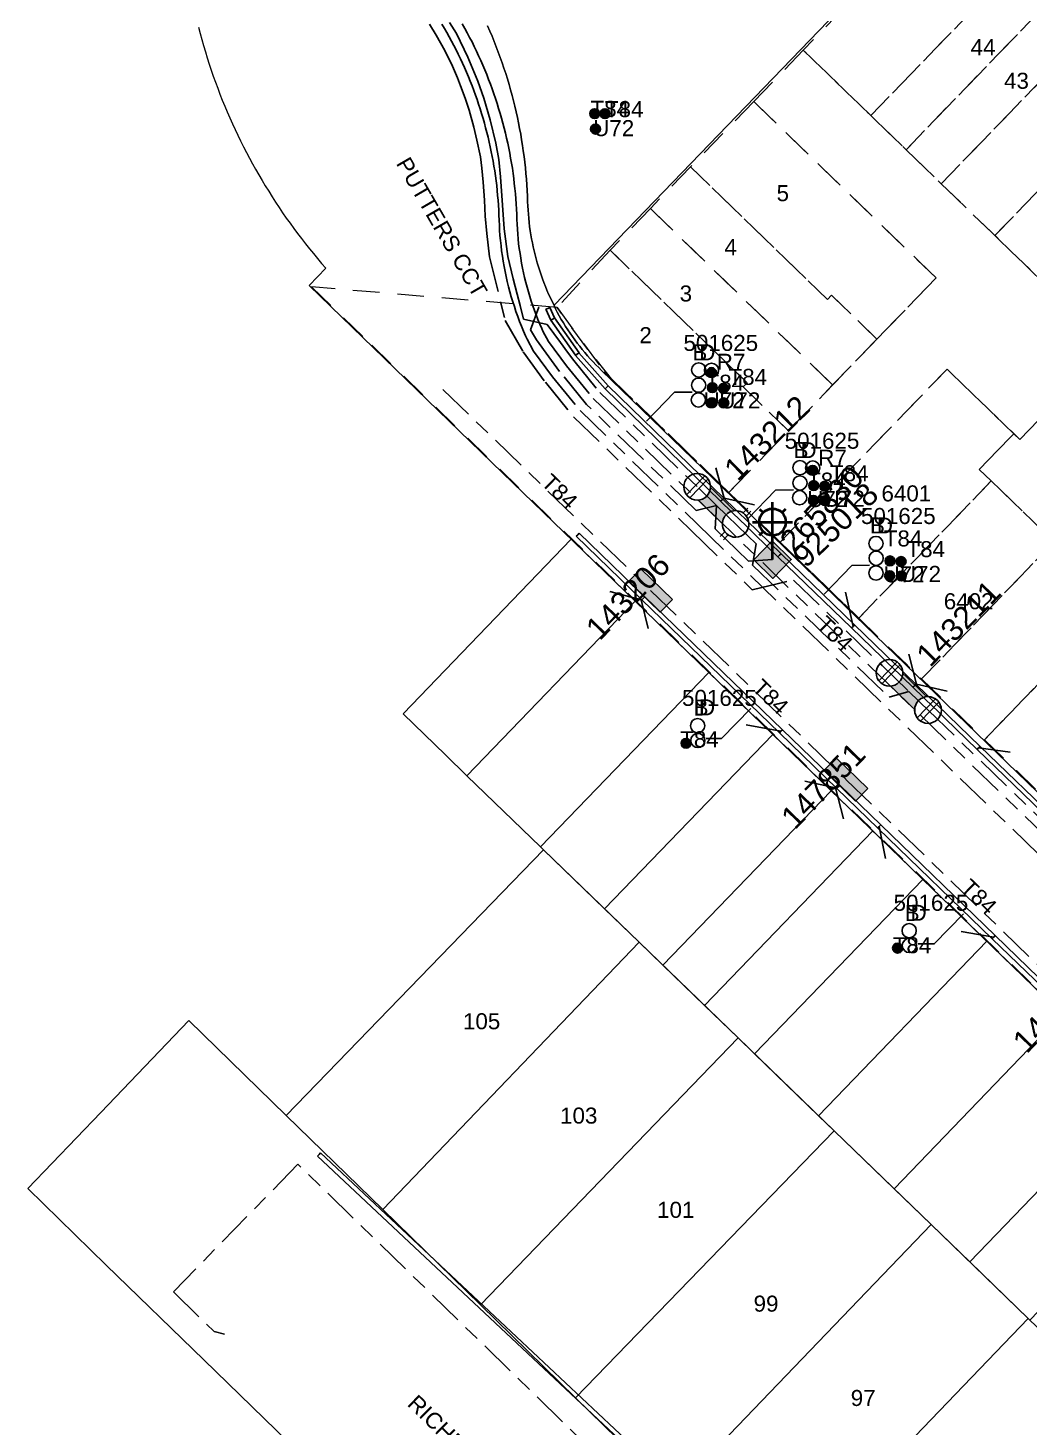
# Model space of a CAD drawing. Header units: metres. Extents: x 305195 to 306755, y 6261447 to 6263623.
# Drawn here: x 305415.1 to 305527.5, y 6262276.8 to 6262434 of the extents above; entities that cross this region are included whole.
import ezdxf
from ezdxf.enums import TextEntityAlignment as Align

# ---------------------------------------------------------------- set-up
doc = ezdxf.new("R2010")
doc.units = ezdxf.units.M
doc.linetypes.add('Cable Exist UG', pattern=[8.2, 4, -1.2, 1.8, -1.2])
doc.linetypes.add('Dash', pattern=[5, 3, -2])
doc.layers.get('0').update_dxf_attribs({"color": 6})
for name, color, linetype, lineweight in [('Cadastre Developer_SP_EXT', 9, 'Continuous', 5), ('Cadastre Land Parcels_SP_EXT', 9, 'Continuous', 5), ('Cadastre Roads_SP_EXT', 9, 'Continuous', 5)]:
    doc.layers.add(name, color=color, linetype=linetype, lineweight=lineweight)
for name, color, linetype in [('Duct_SP_EXT', 7, 'Continuous'), ('Equip_LV_EXT', 7, 'Continuous'), ('Equip_SP_SL_EXT', 7, 'Continuous'), ('Mains_HV_EXT', 7, 'Continuous'), ('Mains_LV_EXT', 7, 'Continuous'), ('Mains_LV_SL_EXT', 7, 'Continuous'), ('SupportsUG_SP_LV_EXT', 7, 'Continuous'), ('SupportsUG_SP_LV_SL_EXT', 7, 'Continuous'), ('Trench_SP_EXT', 7, 'Continuous')]:
    doc.layers.add(name, color=color, linetype=linetype)
doc.styles.add('COLUMN_LABEL', font='arial.ttf')
doc.styles.add('iecARIAL', font='arial.ttf', dxfattribs={"height": 2})
doc.styles.add('POLE_LABEL', font='arial.ttf')
doc.styles.get("Standard").update_dxf_attribs({"font": 'arial.ttf'})

# ---------------------------------------------------------------- blocks, each defined once
blk = doc.blocks.new('COLUMN_EXT')
blk.add_hatch(color=256).paths.add_polyline_path([(-1.49, 1.48), (-1.49, -1.49), (1.48, -1.49), (1.48, 1.48)])
blk.add_lwpolyline([(-1.49, -1.49), (1.48, -1.49), (1.48, 1.48), (-1.49, 1.48)], close=True)
for tag, height, style, flags, p in [('ASSET_NUM', 2.5, 'COLUMN_LABEL', 8, (2, 2)), ('STRUCTURE_PLANT_NUMBER', 0.2, 'POLE_LABEL', 9, (1.81, 0.03)), ('STREET_CODE', 0.2, 'COLUMN_LABEL', 9, (1.81, -0.2))]:
    blk.add_attdef(tag, text='', height=height, dxfattribs=dict(style=style, flags=flags)).set_placement(p, align=Align.MIDDLE_LEFT)
at = {"flags": 9}
for tag, p in [('COLUMN_TYPE', (1.81, -0.4)), ('OWNED_BY', (1.81, -0.6)), ('STATE', (1.81, -0.8)), ('USAGE', (1.81, -1)), ('STREETNAME', (1.81, -1.6)), ('LEGEND', (1.81, -1.2)), ('LOCATION', (1.81, -1.4)), ('SUBURB', (1.81, -1.8)), ('NOTES', (1.81, -2))]:
    blk.add_attdef(tag, text='', height=0.2, dxfattribs=at).set_placement(p, align=Align.MIDDLE_LEFT)
at = {"flags": 1}
blk.add_attdef('Z', (1.81, -2.35), '', height=0.2, dxfattribs=at)
blk = doc.blocks.new('PILLAR_EXT')
blk.add_hatch(color=256).paths.add_polyline_path([(-2.475, 0.99), (-2.475, -0.99), (2.475, -0.99), (2.475, 0.99)])
blk.add_lwpolyline([(-2.475, -0.99), (2.475, -0.99), (2.475, 0.99), (-2.475, 0.99)], close=True)
at = {"style": 'iecARIAL', "flags": 8}
blk.add_attdef('ASSET_NUM', (1.5, 3.5), '', height=2.5, dxfattribs=at)
for tag, p, flags in [('OWNED_BY', (0, -0.2), 9), ('STATE', (0, -0.4), 9), ('SUPPORT_TYPE', (0, -0.6), 9), ('USAGE', (0, -0.8), 9), ('LEGEND', (0, -1), 9), ('LOCATION', (0, -1.2), 9), ('NOTES', (0, -1.4), 9), ('PARENT', (0, -1.6), 9), ('STREETNAME', (0, -1.8), 9), ('SUBURB', (0, -2), 1)]:
    blk.add_attdef(tag, p, '', height=0.2, dxfattribs=dict(flags=flags))
blk = doc.blocks.new('DUCT_EXT')
blk.add_circle((0, 0.8), 0.8)
at = {"flags": 1}
blk.add_attdef('Z', (0, 0), '', height=0.2, dxfattribs=at)
at = {"flags": 9}
for tag, p in [('DUCT_CODE', (0, 0)), ('XSECT_TYPE', (0, -0.2)), ('STATE', (0, -0.6)), ('FB_REFERENCE', (0, -0.4)), ('NOTES', (0, -0.8))]:
    blk.add_attdef(tag, text='', height=0.2, dxfattribs=at).set_placement(p, align=Align.MIDDLE_LEFT)
blk = doc.blocks.new('SL_LANTERN_EXT')
at = {"lineweight": 40}
for p, q in [((0, 1.97), (0, 6.47)), ((-1.46, 5.68), (-1.06, 5.28)), ((1.46, 5.68), (1.06, 5.28)), ((-2.25, 4.22), (2.25, 4.22)), ((-1.46, 2.76), (-1.06, 3.16)), ((1.46, 2.76), (1.06, 3.16)), ((0, 0), (0, 2.72))]:
    blk.add_line(p, q, dxfattribs=at)
blk.add_circle((0, 4.22), 1.5, dxfattribs=at)
at = {"style": 'iecARIAL', "flags": 8}
blk.add_attdef('ASSET_NUM', (1.5, 1.5), '', height=2.5, dxfattribs=at)
for tag, p, height, flags in [('OPERATING_VOLTAGE', (0.98, -1.65), 0.2, 9), ('CONSTRUCTED_VOLTAGE', (0.98, -0.65), 0.2, 9), ('CONTROL_TYPE', (0.98, -0.85), 0.2, 9), ('LANTERN_PURPOSE', (0.98, -1.05), 0.2, 9), ('LANTERN_TYPE', (0.98, -1.25), 0.2, 9), ('NO_PHASES', (0.98, -1.45), 0.2, 9), ('LNUMBER', (2.18, -3.25), 2.5, 8), ('ORIENTATION', (0.98, -1.85), 0.2, 9), ('OWNED_BY', (0.98, -2.05), 0.2, 9), ('STATE', (0.98, -2.25), 0.2, 9), ('USAGE', (0.98, -2.45), 0.2, 9), ('CEXIST', (0.98, -2.65), 0.2, 9), ('CNEW', (0.98, -2.85), 0.2, 9), ('CNUMBER', (0.98, -3.05), 0.2, 9), ('CREMOVE', (0.98, -3.25), 0.2, 9), ('CREPLACE', (0.98, -3.45), 0.2, 9), ('LKINGHEIGHT', (0.98, -3.65), 0.2, 9), ('LBRACKET', (0.98, -3.85), 0.2, 9), ('LBRACKETVOCAB', (0.98, -4.05), 0.2, 9), ('LCATEGORY', (0.98, -4.25), 0.2, 9), ('LCHARGE1', (0.98, -4.45), 0.2, 9), ('LCHARGE1PERCENT', (0.98, -4.65), 0.2, 9), ('LCHARGE2', (0.98, -4.85), 0.2, 9), ('LCHARGE2PERCENT', (0.98, -5.05), 0.2, 9), ('LCHARGE3', (0.98, -5.25), 0.2, 9), ('LCHARGE3PERCENT', (0.98, -5.45), 0.2, 9), ('LEXIST', (0.98, -5.65), 0.2, 9), ('LLAMP', (0.98, -5.85), 0.2, 9), ('LLAMPVOCAB', (0.98, -6.05), 0.2, 9), ('LMAST', (0.98, -6.25), 0.2, 9), ('LMASTVOCAB', (0.98, -6.45), 0.2, 9), ('LNEW', (0.98, -6.65), 0.2, 9), ('LANTNUMBER', (0.98, -6.85), 0.2, 9), ('LOUTREACH', (0.98, -7.25), 0.2, 9), ('LOUTREACHVOCAB', (0.98, -7.45), 0.2, 9), ('LRATECODE', (0.98, -7.65), 0.2, 9), ('LREMOVE', (0.98, -7.85), 0.2, 9), ('LREPLACE', (0.98, -8.05), 0.2, 9), ('STREETNAME', (0.98, -9.25), 0.2, 9), ('SUBURB', (0.98, -9.45), 0.2, 1), ('LTYPE', (0.98, -8.25), 0.2, 9), ('LTYPEVOCAB', (0.98, -8.45), 0.2, 9), ('LEGEND', (0.98, -8.65), 0.2, 9), ('LOCATION', (0.98, -8.85), 0.2, 9), ('NOTES', (0.98, -9.05), 0.2, 9)]:
    blk.add_attdef(tag, p, '', height=height, dxfattribs=dict(flags=flags))
blk = doc.blocks.new('LV_UG_LINKS_CLOSED_EXT')
blk.add_wipeout([(-1.06, 1.06), (-1.18, 0.92), (-1.29, 0.76), (-1.37, 0.59), (-1.43, 0.42), (-1.48, 0.23), (-1.49, 0.05), (-1.49, -0.14), (-1.46, -0.33), (-1.41, -0.51), (-1.33, -0.68), (-1.24, -0.84), (-1.12, -0.99), (-0.99, -1.12), (-0.84, -1.24), (-0.68, -1.33), (-0.51, -1.41), (-0.33, -1.46), (-0.14, -1.49), (0.05, -1.49), (0.23, -1.48), (0.42, -1.43), (0.59, -1.37), (0.76, -1.29), (0.92, -1.18), (1.06, -1.06), (1.18, -0.92), (1.29, -0.76), (1.37, -0.59), (1.43, -0.42), (1.48, -0.23), (1.49, -0.05), (1.49, 0.14), (1.46, 0.33), (1.41, 0.51), (1.33, 0.68), (1.24, 0.84), (1.12, 0.99), (0.99, 1.12), (0.84, 1.24), (0.68, 1.33), (0.51, 1.41), (0.33, 1.46), (0.14, 1.49), (-0.05, 1.49), (-0.23, 1.48), (-0.42, 1.43), (-0.59, 1.37), (-0.76, 1.29), (-0.92, 1.18)])
for p, q in [((-0.25, -1.48), (-0.25, 1.48)), ((0.25, -1.48), (0.25, 1.48))]:
    blk.add_line(p, q)
blk.add_circle((0, 0), 1.5)
at = {"flags": 9}
for tag, p in [('ACTUAL_STATUS', (0, 0)), ('CONSTRUCTED_VOLTAGE', (0, -0.2)), ('OPERATING_VOLTAGE', (0, -0.6)), ('ORIENTATION', (0, -0.8)), ('STATE', (0, -1)), ('SWITCH_TYPE', (0, -1.2)), ('NO_PHASES', (0, -0.4)), ('USAGE', (0, -1.4)), ('NOTES', (0, -1.6))]:
    blk.add_attdef(tag, text='', height=0.2, dxfattribs=at).set_placement(p, align=Align.MIDDLE_LEFT)
at = {"flags": 1}
blk.add_attdef('Z', (0, 0), '', height=0.2, dxfattribs=at)
blk = doc.blocks.new('LV_UG_LINKS_OPEN_EXT')
for p, q in [((-0.25, 1.47), (-0.25, 2.22)), ((0.25, 1.47), (0.25, 2.22)), ((-0.25, -1.47), (-0.25, -2.22)), ((0.25, -1.47), (0.25, -2.22))]:
    blk.add_line(p, q)
at = {"flags": 9}
for tag, p in [('ACTUAL_STATUS', (0, 0)), ('CONSTRUCTED_VOLTAGE', (0, -0.2)), ('OPERATING_VOLTAGE', (0, -0.6)), ('ORIENTATION', (0, -0.8)), ('STATE', (0, -1)), ('SWITCH_TYPE', (0, -1.2)), ('NO_PHASES', (0, -0.4)), ('USAGE', (0, -1.4)), ('NOTES', (0, -1.6))]:
    blk.add_attdef(tag, text='', height=0.2, dxfattribs=at).set_placement(p, align=Align.MIDDLE_LEFT)
at = {"flags": 1}
blk.add_attdef('Z', (0, 0), '', height=0.2, dxfattribs=at)
blk.add_wipeout([(-0.25, 1.47), (-0.43, 1.43), (-0.61, 1.36), (-0.77, 1.28), (-0.93, 1.17), (-1.07, 1.05), (-1.19, 0.9), (-1.29, 0.75), (-1.38, 0.58), (-1.44, 0.4), (-1.48, 0.22), (-1.49, 0.03), (-1.49, -0.16), (-1.45, -0.34), (-1.4, -0.52), (-1.32, -0.69), (-1.23, -0.85), (-1.11, -1), (-0.98, -1.13), (-0.83, -1.24), (-0.66, -1.34), (-0.49, -1.41), (-0.31, -1.46), (-0.13, -1.49), (0.06, -1.49), (0.25, -1.47), (0.43, -1.43), (0.61, -1.36), (0.77, -1.28), (0.93, -1.17), (1.07, -1.05), (1.19, -0.9), (1.29, -0.75), (1.38, -0.58), (1.44, -0.4), (1.48, -0.22), (1.49, -0.03), (1.49, 0.16), (1.45, 0.34), (1.4, 0.52), (1.32, 0.69), (1.23, 0.85), (1.11, 1), (0.98, 1.13), (0.83, 1.24), (0.66, 1.34), (0.49, 1.41), (0.31, 1.46), (0.13, 1.49), (-0.06, 1.49)])
blk.add_lwpolyline([(0, -1.49, 1), (0, 1.49, 1)], format="xyb", close=True)
blk = doc.blocks.new('CABLE_LARGE_EXT')
h = blk.add_hatch(color=256)
edge = h.paths.add_edge_path()
edge.add_arc((0, 0.55), 0.55, 0, 360)
blk.add_circle((0, 0.55), 0.55)
at = {"flags": 1}
blk.add_attdef('Z', (0, 0), '', height=0.2, dxfattribs=at)
at = {"flags": 9}
for tag, p in [('COND_CODE', (0, 0)), ('STATE', (0, -0.4)), ('XSECT_SIZE', (0, -0.6)), ('FB_REFERENCE', (0, -0.2)), ('NOTES', (0, -0.8))]:
    blk.add_attdef(tag, text='', height=0.2, dxfattribs=at).set_placement(p, align=Align.MIDDLE_LEFT)

msp = doc.modelspace()

# ---------------------------------------------------------------- linework, layer by layer
at = {"layer": 'Cadastre Developer_SP_EXT', "linetype": 'Dash'}
for points in [[(305520.68, 6262450.67), (305502.16, 6262431.51), (305509.74, 6262424.17), (305528.17, 6262443.22), (305520.68, 6262450.67)], [(305513.7, 6262420.34), (305532.13, 6262439.4), (305528.17, 6262443.22), (305509.74, 6262424.17), (305513.7, 6262420.34)], [(305536.07, 6262435.57), (305532.13, 6262439.4), (305513.7, 6262420.34), (305517.65, 6262416.52), (305536.07, 6262435.57)], [(305536.07, 6262435.57), (305517.65, 6262416.52), (305523.67, 6262410.7), (305542.09, 6262429.75), (305536.07, 6262435.57)], [(305548.12, 6262423.93), (305542.1, 6262429.75), (305523.67, 6262410.7), (305529.69, 6262404.88), (305548.12, 6262423.93)], [(305517.08, 6262405.94), (305496.59, 6262425.75), (305489.49, 6262418.41), (305504.88, 6262403.53), (305505.34, 6262404), (305510.44, 6262399.07), (305517.08, 6262405.94)], [(305510.44, 6262399.07), (305505.34, 6262404), (305504.88, 6262403.53), (305489.49, 6262418.41), (305484.98, 6262413.74), (305505.46, 6262393.93), (305510.44, 6262399.07)], [(305484.98, 6262413.74), (305480.46, 6262409.07), (305495.85, 6262394.18), (305495.39, 6262393.71), (305500.49, 6262388.79), (305505.46, 6262393.93), (305484.98, 6262413.74)], [(305480.46, 6262409.07), (305474.5, 6262402.63), (305479.78, 6262395.42), (305493.8, 6262381.86), (305500.49, 6262388.79), (305495.39, 6262393.71), (305495.85, 6262394.18), (305480.46, 6262409.07)], [(305636, 6262222.1), (305647.46, 6262233.86), (305607.32, 6262272.09), (305493.8, 6262381.86), (305480.77, 6262394.45), (305477.95, 6262397.92), (305474.5, 6262402.63), (305446.92, 6262404.93), (305453.69, 6262398.38), (305636, 6262222.1)], [(305525.81, 6262388.46), (305518.31, 6262395.71), (305499.55, 6262376.3), (305508.39, 6262367.75), (305523.28, 6262383.15), (305521.93, 6262384.45), (305525.81, 6262388.46)], [(305531, 6262392.48), (305526.49, 6262387.81), (305525.81, 6262388.46), (305521.93, 6262384.45), (305523.28, 6262383.15), (305529.66, 6262376.98), (305538.06, 6262385.66), (305531, 6262392.48)], [(305530.33, 6262376.33), (305523.28, 6262383.15), (305508.39, 6262367.75), (305515.45, 6262360.93), (305530.33, 6262376.33)], [(305537.39, 6262369.5), (305530.33, 6262376.33), (305515.45, 6262360.93), (305522.5, 6262354.11), (305537.39, 6262369.5)], [(305529.8, 6262361.65), (305522.5, 6262354.11), (305532.93, 6262344.03), (305540.22, 6262351.57), (305529.8, 6262361.65)]]:
    msp.add_lwpolyline(points, close=True, dxfattribs=at)
msp.add_lwpolyline([(305563.57, 6262372.12), (305502.16, 6262431.51), (305496.59, 6262425.75), (305517.08, 6262405.94), (305493.8, 6262381.86), (305499.55, 6262376.3), (305518.31, 6262395.71), (305526.49, 6262387.81), (305531, 6262392.48)], dxfattribs=at)
at = {"layer": 'Cadastre Land Parcels_SP_EXT', "linetype": 'Continuous'}
for points in [[(305466.7, 6262434.24), (305466.95, 6262433.66), (305467.2, 6262433.07), (305467.44, 6262432.48), (305467.67, 6262431.89), (305467.9, 6262431.29), (305468.12, 6262430.7), (305468.33, 6262430.1), (305468.54, 6262429.49), (305468.73, 6262428.89), (305468.92, 6262428.28), (305469.11, 6262427.67), (305469.28, 6262427.06), (305469.45, 6262426.44), (305469.61, 6262425.82), (305469.76, 6262425.21), (305469.91, 6262424.59), (305470.05, 6262423.96), (305470.18, 6262423.34), (305470.3, 6262422.71), (305470.42, 6262422.09), (305470.52, 6262421.46), (305470.62, 6262420.83), (305470.71, 6262420.2), (305470.8, 6262419.57), (305470.88, 6262418.94), (305470.94, 6262418.3), (305471.01, 6262417.67), (305471.06, 6262417.03), (305471.11, 6262416.4), (305471.14, 6262415.76), (305471.18, 6262415.13), (305471.2, 6262414.49), (305471.22, 6262414.03), (305471.24, 6262413.56), (305471.28, 6262413.1), (305471.32, 6262412.64), (305471.37, 6262412.17), (305471.42, 6262411.71), (305471.49, 6262411.25), (305471.56, 6262410.8), (305471.64, 6262410.34), (305471.73, 6262409.88), (305471.82, 6262409.43), (305471.93, 6262408.98), (305472.04, 6262408.52), (305472.16, 6262408.08), (305472.28, 6262407.63), (305472.42, 6262407.18), (305472.56, 6262406.74), (305472.7, 6262406.3), (305472.86, 6262405.86), (305473.02, 6262405.43), (305473.19, 6262405), (305473.37, 6262404.57), (305473.56, 6262404.14), (305473.75, 6262403.72), (305473.95, 6262403.3), (305474.16, 6262402.89), (305520.32, 6262450.72)], [(305520.32, 6262450.72), (305474.16, 6262402.89), (305474.31, 6262402.49), (305474.52, 6262402.09), (305474.75, 6262401.69), (305474.98, 6262401.29), (305475.21, 6262400.9), (305475.46, 6262400.51), (305475.71, 6262400.13), (305475.96, 6262399.75), (305476.23, 6262399.37), (305476.5, 6262399), (305476.77, 6262398.63), (305477.05, 6262398.27), (305477.34, 6262397.91), (305477.63, 6262397.56), (305477.93, 6262397.21), (305478.24, 6262396.87), (305478.55, 6262396.54), (305478.86, 6262396.2), (305479.18, 6262395.88), (305479.51, 6262395.56), (305607.05, 6262272.27)]]:
    msp.add_lwpolyline(points, dxfattribs=at)
for points in [[(305483.28, 6262369.66), (305476.09, 6262376.61), (305457.2, 6262357.03), (305461.97, 6262352.4), (305464.38, 6262350.07), (305483.28, 6262369.66)], [(305491.54, 6262361.66), (305483.28, 6262369.66), (305464.38, 6262350.07), (305472.64, 6262342.07), (305491.54, 6262361.66)], [(305498.73, 6262354.71), (305491.54, 6262361.66), (305472.64, 6262342.07), (305472.99, 6262341.73), (305479.84, 6262335.13), (305498.73, 6262354.71)], [(305505.29, 6262348.38), (305498.73, 6262354.71), (305479.84, 6262335.13), (305483.73, 6262331.37), (305486.39, 6262328.8), (305505.29, 6262348.38)], [(305509.96, 6262343.86), (305505.29, 6262348.38), (305486.39, 6262328.8), (305491.07, 6262324.28), (305509.96, 6262343.86)], [(305515.58, 6262338.43), (305509.96, 6262343.86), (305491.07, 6262324.28), (305494.84, 6262320.64), (305496.69, 6262318.85), (305515.58, 6262338.43)], [(305483.73, 6262331.37), (305472.99, 6262341.73), (305444.09, 6262311.92), (305454.92, 6262301.36), (305483.73, 6262331.37)], [(305522.77, 6262331.48), (305515.58, 6262338.43), (305496.69, 6262318.85), (305503.88, 6262311.9), (305522.77, 6262331.48)], [(305494.84, 6262320.64), (305483.73, 6262331.37), (305454.92, 6262301.36), (305465.89, 6262290.65), (305494.84, 6262320.64)], [(305531.25, 6262323.28), (305522.77, 6262331.48), (305503.88, 6262311.9), (305505.63, 6262310.21), (305512.36, 6262303.7), (305531.25, 6262323.28)], [(305539.73, 6262315.08), (305531.25, 6262323.28), (305512.36, 6262303.7), (305516.54, 6262299.67), (305520.85, 6262295.5), (305539.73, 6262315.08)], [(305476.59, 6262280.22), (305505.63, 6262310.21), (305494.84, 6262320.64), (305465.89, 6262290.65), (305476.59, 6262280.22)], [(305546.5, 6262308.54), (305539.73, 6262315.08), (305520.85, 6262295.5), (305527.42, 6262289.14), (305527.61, 6262288.95), (305546.5, 6262308.54)], [(305516.54, 6262299.67), (305505.63, 6262310.21), (305476.59, 6262280.22), (305487.56, 6262269.51), (305516.54, 6262299.67)], [(305527.42, 6262289.14), (305516.54, 6262299.67), (305487.56, 6262269.51), (305498.42, 6262258.92), (305527.42, 6262289.14)], [(305539.6, 6262277.38), (305538.12, 6262278.81), (305527.42, 6262289.14), (305498.42, 6262258.92), (305510.69, 6262247.12), (305539.6, 6262277.38)]]:
    msp.add_lwpolyline(points, close=True, dxfattribs=at)
at = {"layer": 'Cadastre Roads_SP_EXT', "linetype": 'Continuous'}
for points in [[(305434.22, 6262434.1), (305434.4, 6262433.4), (305434.59, 6262432.71), (305434.79, 6262432.02), (305435, 6262431.33), (305435.21, 6262430.64), (305435.43, 6262429.96), (305435.66, 6262429.28), (305435.89, 6262428.6), (305436.13, 6262427.92), (305436.38, 6262427.25), (305436.64, 6262426.57), (305436.9, 6262425.91), (305437.18, 6262425.24), (305437.45, 6262424.58), (305437.74, 6262423.92), (305438.03, 6262423.26), (305438.33, 6262422.61), (305438.64, 6262421.96), (305438.96, 6262421.32), (305439.28, 6262420.67), (305439.61, 6262420.03), (305439.94, 6262419.4), (305440.29, 6262418.77), (305440.64, 6262418.14), (305440.99, 6262417.52), (305441.36, 6262416.9), (305441.73, 6262416.28), (305442.11, 6262415.67), (305442.49, 6262415.06), (305442.88, 6262414.46), (305443.28, 6262413.86), (305443.68, 6262413.26), (305444.09, 6262412.67), (305444.51, 6262412.09), (305444.93, 6262411.51), (305445.36, 6262410.93), (305445.79, 6262410.36), (305446.23, 6262409.79), (305446.68, 6262409.23), (305447.14, 6262408.67), (305447.6, 6262408.12), (305448.06, 6262407.57), (305448.53, 6262407.03), (305446.65, 6262405.08), (305468.38, 6262384.05), (305635.73, 6262222.28)], [(305607.05, 6262272.27), (305479.51, 6262395.56), (305479.18, 6262395.88), (305478.86, 6262396.2), (305478.55, 6262396.54), (305478.24, 6262396.87), (305477.93, 6262397.21), (305477.63, 6262397.56), (305477.34, 6262397.91), (305477.05, 6262398.27), (305476.77, 6262398.63), (305476.5, 6262399), (305476.23, 6262399.37), (305475.96, 6262399.75), (305475.71, 6262400.13), (305475.46, 6262400.51), (305475.21, 6262400.9), (305474.98, 6262401.29), (305474.75, 6262401.69), (305474.52, 6262402.09), (305474.31, 6262402.49), (305474.16, 6262402.89), (305473.95, 6262403.3), (305473.75, 6262403.72), (305473.56, 6262404.14), (305473.37, 6262404.57), (305473.19, 6262405), (305473.02, 6262405.43), (305472.86, 6262405.86), (305472.7, 6262406.3), (305472.56, 6262406.74), (305472.42, 6262407.18), (305472.28, 6262407.63), (305472.16, 6262408.08), (305472.04, 6262408.52), (305471.93, 6262408.98), (305471.82, 6262409.43), (305471.73, 6262409.88), (305471.64, 6262410.34), (305471.56, 6262410.8), (305471.49, 6262411.25), (305471.42, 6262411.71), (305471.37, 6262412.17), (305471.32, 6262412.64), (305471.28, 6262413.1), (305471.24, 6262413.56), (305471.22, 6262414.03), (305471.2, 6262414.49), (305471.18, 6262415.13), (305471.14, 6262415.76), (305471.11, 6262416.4), (305471.06, 6262417.03), (305471.01, 6262417.67), (305470.94, 6262418.3), (305470.88, 6262418.94), (305470.8, 6262419.57), (305470.71, 6262420.2), (305470.62, 6262420.83), (305470.52, 6262421.46), (305470.42, 6262422.09), (305470.3, 6262422.71), (305470.18, 6262423.34), (305470.05, 6262423.96), (305469.91, 6262424.59), (305469.76, 6262425.21), (305469.61, 6262425.82), (305469.45, 6262426.44), (305469.28, 6262427.06), (305469.11, 6262427.67), (305468.92, 6262428.28), (305468.73, 6262428.89), (305468.54, 6262429.49), (305468.33, 6262430.1), (305468.12, 6262430.7), (305467.9, 6262431.29), (305467.67, 6262431.89), (305467.44, 6262432.48), (305467.2, 6262433.07), (305466.95, 6262433.66), (305466.7, 6262434.24)]]:
    msp.add_lwpolyline(points, dxfattribs=at)
msp.add_lwpolyline([(305444.09, 6262311.92), (305433.15, 6262322.59), (305423.25, 6262312.26), (305415.07, 6262303.73), (305423.87, 6262295.13), (305434.81, 6262284.5), (305445.63, 6262273.99), (305457.49, 6262262.44), (305466.24, 6262253.98), (305475.01, 6262245.45), (305484.86, 6262235.8), (305492.02, 6262248), (305498.42, 6262258.92), (305487.56, 6262269.51), (305476.59, 6262280.22), (305465.89, 6262290.65), (305454.92, 6262301.36), (305444.09, 6262311.92)], close=True, dxfattribs=at)
at = {"layer": 'Duct_SP_EXT'}
for p, q in [((305473.25, 6262402.43), (305473.47, 6262402.53)), ((305473.25, 6262402.43), (305473.82, 6262401.21)), ((305473.69, 6262402.63), (305473.47, 6262402.53)), ((305473.69, 6262402.63), (305474.23, 6262401.45)), ((305473.82, 6262401.21), (305474.03, 6262401.33)), ((305473.82, 6262401.21), (305476.58, 6262397.26)), ((305474.23, 6262401.45), (305474.03, 6262401.33)), ((305474.23, 6262401.45), (305476.97, 6262397.54)), ((305476.58, 6262397.26), (305476.77, 6262397.4)), ((305476.58, 6262397.26), (305476.59, 6262397.25)), ((305476.59, 6262397.25), (305476.77, 6262397.4)), ((305476.59, 6262397.25), (305479.9, 6262393.51)), ((305476.96, 6262397.55), (305476.77, 6262397.4)), ((305476.97, 6262397.54), (305476.77, 6262397.4)), ((305476.97, 6262397.54), (305476.96, 6262397.55)), ((305476.96, 6262397.55), (305480.25, 6262393.84)), ((305479.9, 6262393.51), (305480.08, 6262393.68)), ((305480.25, 6262393.84), (305480.08, 6262393.68)), ((305476.65, 6262376.95), (305476.82, 6262377.12)), ((305476.65, 6262376.95), (305484.03, 6262369.82)), ((305476.99, 6262377.29), (305476.82, 6262377.12)), ((305476.99, 6262377.29), (305484.36, 6262370.16)), ((305499.32, 6262374.65), (305499.49, 6262374.82)), ((305499.32, 6262374.65), (305499.49, 6262374.82)), ((305499.32, 6262374.65), (305507.59, 6262366.65)), ((305499.66, 6262374.99), (305499.49, 6262374.82)), ((305499.66, 6262374.99), (305499.49, 6262374.82)), ((305499.66, 6262374.99), (305507.92, 6262367)), ((305484.03, 6262369.82), (305484.2, 6262369.99)), ((305484.03, 6262369.82), (305484.2, 6262369.99)), ((305484.03, 6262369.82), (305499.48, 6262354.88)), ((305484.36, 6262370.16), (305484.2, 6262369.99)), ((305484.36, 6262370.16), (305484.2, 6262369.99)), ((305484.36, 6262370.16), (305499.81, 6262355.22)), ((305507.59, 6262366.65), (305507.76, 6262366.82)), ((305507.59, 6262366.65), (305507.76, 6262366.82)), ((305507.92, 6262367), (305507.76, 6262366.82)), ((305507.92, 6262367), (305507.76, 6262366.82)), ((305499.48, 6262354.88), (305499.65, 6262355.05)), ((305499.48, 6262354.88), (305499.65, 6262355.05)), ((305499.48, 6262354.88), (305505.93, 6262348.64)), ((305499.81, 6262355.22), (305499.65, 6262355.05)), ((305499.81, 6262355.22), (305499.65, 6262355.05)), ((305499.81, 6262355.22), (305506.26, 6262348.99)), ((305521.69, 6262353.02), (305521.86, 6262353.19)), ((305521.69, 6262353.02), (305521.86, 6262353.19)), ((305522.02, 6262353.36), (305521.86, 6262353.19)), ((305522.02, 6262353.36), (305521.86, 6262353.19)), ((305522.02, 6262353.36), (305538.83, 6262337.11)), ((305521.69, 6262353.02), (305538.5, 6262336.76)), ((305505.93, 6262348.64), (305506.1, 6262348.81)), ((305505.93, 6262348.64), (305506.1, 6262348.81)), ((305505.93, 6262348.64), (305510.53, 6262344.19)), ((305506.26, 6262348.99), (305506.1, 6262348.81)), ((305506.26, 6262348.99), (305506.1, 6262348.81)), ((305506.26, 6262348.99), (305510.86, 6262344.54)), ((305510.53, 6262344.19), (305510.69, 6262344.37)), ((305510.53, 6262344.19), (305510.69, 6262344.37)), ((305510.53, 6262344.19), (305523.39, 6262331.76)), ((305510.86, 6262344.54), (305510.69, 6262344.37)), ((305510.86, 6262344.54), (305510.69, 6262344.37)), ((305510.86, 6262344.54), (305523.72, 6262332.11)), ((305523.39, 6262331.76), (305523.55, 6262331.93)), ((305523.39, 6262331.76), (305523.55, 6262331.93)), ((305523.39, 6262331.76), (305531.84, 6262323.59)), ((305523.72, 6262332.11), (305523.55, 6262331.93)), ((305523.72, 6262332.11), (305523.55, 6262331.93)), ((305523.72, 6262332.11), (305532.17, 6262323.93)), ((305447.61, 6262307.37), (305447.78, 6262307.54)), ((305447.94, 6262307.72), (305447.78, 6262307.54)), ((305447.94, 6262307.72), (305517.62, 6262242.36)), ((305447.61, 6262307.37), (305517.29, 6262242.02))]:
    msp.add_line(p, q, dxfattribs=at)
for points in [[(305489.68, 6262393.12), (305487.68, 6262393.11), (305484.54, 6262389.87)], [(305501.08, 6262382.14), (305499.05, 6262382.13), (305495.92, 6262378.89)], [(305509.61, 6262373.69), (305507.62, 6262373.68), (305504.49, 6262370.44)], [(305491.25, 6262354.23), (305492.97, 6262354.23), (305496.26, 6262357.61)], [(305515.01, 6262331.19), (305516.87, 6262331.19), (305520.17, 6262334.57)]]:
    msp.add_lwpolyline(points, dxfattribs=at)
at = {"layer": 'Mains_HV_EXT', "linetype": 'Cable Exist UG'}
msp.add_lwpolyline([(305510.4, 6262243.24), (305445.4, 6262306.45), (305431.4, 6262292.11), (305435.97, 6262287.67), (305437.16, 6262287.38)], dxfattribs=at)
at = {"layer": 'Mains_LV_EXT', "linetype": 'Cable Exist UG'}
for points in [[(305461.69, 6262393.42), (305485.01, 6262370.87)], [(305485.01, 6262370.87), (305506.95, 6262349.66)], [(305506.95, 6262349.65), (305532.96, 6262324.51)]]:
    msp.add_lwpolyline(points, dxfattribs=at)
at = {"layer": 'Trench_SP_EXT', "linetype": 'Cable Exist UG'}
for points in [[(305492.35, 6262384.64), (305493.28, 6262381.23)], [(305496.67, 6262380.47), (305493.28, 6262381.23)], [(305480.43, 6262370.75), (305483.94, 6262369.82)], [(305506.89, 6262370.68), (305507.76, 6262366.82)], [(305484.73, 6262366.6), (305483.94, 6262369.82)], [(305514, 6262363.72), (305514.89, 6262360.34)], [(305518.33, 6262359.54), (305514.89, 6262360.34)], [(305495.74, 6262355.79), (305499.65, 6262355.05)], [(305525.4, 6262352.71), (305521.86, 6262353.19)], [(305502.34, 6262349.46), (305505.79, 6262348.69)], [(305506.69, 6262345.24), (305505.79, 6262348.69)], [(305511.4, 6262340.78), (305510.69, 6262344.37)], [(305519.9, 6262332.56), (305523.55, 6262331.93)]]:
    msp.add_lwpolyline(points, dxfattribs=at)

# ---------------------------------------------------------------- block references
at = {"layer": 'Duct_SP_EXT'}
for name, p in [('CABLE_LARGE_EXT', (305478.74, 6262423.84)), ('CABLE_LARGE_EXT', (305479.89, 6262423.84)), ('CABLE_LARGE_EXT', (305478.82, 6262422.1)), ('DUCT_EXT', (305490.42, 6262394.82)), ('DUCT_EXT', (305491.85, 6262394.78)), ('CABLE_LARGE_EXT', (305491.85, 6262394.78)), ('DUCT_EXT', (305490.4, 6262393.11)), ('CABLE_LARGE_EXT', (305491.95, 6262393.07)), ('CABLE_LARGE_EXT', (305491.95, 6262393.07)), ('CABLE_LARGE_EXT', (305493.2, 6262392.99)), ('DUCT_EXT', (305490.38, 6262391.45)), ('CABLE_LARGE_EXT', (305491.91, 6262391.4)), ('CABLE_LARGE_EXT', (305493.23, 6262391.37)), ('DUCT_EXT', (305501.79, 6262383.84)), ('DUCT_EXT', (305503.22, 6262383.8)), ('CABLE_LARGE_EXT', (305503.22, 6262383.8)), ('DUCT_EXT', (305501.78, 6262382.13)), ('CABLE_LARGE_EXT', (305503.32, 6262382.09)), ('CABLE_LARGE_EXT', (305503.32, 6262382.09)), ('CABLE_LARGE_EXT', (305504.57, 6262382.01)), ('DUCT_EXT', (305501.75, 6262380.47)), ('CABLE_LARGE_EXT', (305503.28, 6262380.43)), ('CABLE_LARGE_EXT', (305503.28, 6262380.43)), ('CABLE_LARGE_EXT', (305504.61, 6262380.39)), ('CABLE_LARGE_EXT', (305504.61, 6262380.39)), ('DUCT_EXT', (305510.32, 6262375.33)), ('DUCT_EXT', (305510.35, 6262373.68)), ('DUCT_EXT', (305510.33, 6262372.02)), ('CABLE_LARGE_EXT', (305511.9, 6262373.63)), ('CABLE_LARGE_EXT', (305513.15, 6262373.56)), ('CABLE_LARGE_EXT', (305511.85, 6262371.97)), ('CABLE_LARGE_EXT', (305513.18, 6262371.94)), ('DUCT_EXT', (305490.29, 6262354.88)), ('DUCT_EXT', (305490.32, 6262353.22)), ('CABLE_LARGE_EXT', (305488.99, 6262353.16)), ('DUCT_EXT', (305514.05, 6262331.87)), ('CABLE_LARGE_EXT', (305512.75, 6262330.16)), ('DUCT_EXT', (305514.08, 6262330.21))]:
    msp.add_blockref(name, p, dxfattribs=at)
at = {"layer": 'Equip_SP_SL_EXT'}
ref = msp.add_blockref('SL_LANTERN_EXT', (305498.71, 6262374.32), dxfattribs=at)
ref.add_attrib('ASSET_NUM', '265830', dxfattribs={"layer": '0', "height": 2.5, "rotation": 46.4484, "style": 'iecARIAL'}).set_placement((305500.21, 6262375.82), align=Align.MIDDLE_LEFT)
at = {"layer": 'SupportsUG_SP_LV_EXT'}
ref = msp.add_blockref('PILLAR_EXT', (305492.41, 6262380.41), dxfattribs=dict(at, rotation=315.96330089828))
ref.add_attrib('ASSET_NUM', '143212', dxfattribs={"layer": '0', "height": 2.5, "rotation": 44.4569, "style": 'iecARIAL'}).set_placement((305493.91, 6262383.91), align=Align.MIDDLE_LEFT)
ref = msp.add_blockref('PILLAR_EXT', (305485.01, 6262370.87), dxfattribs=dict(at, rotation=135.9630085282611))
ref.add_attrib('ASSET_NUM', '143206', dxfattribs={"layer": '0', "height": 2.5, "rotation": 45.888, "style": 'iecARIAL'}).set_placement((305486.51, 6262374.37), align=Align.MIDDLE_RIGHT)
ref = msp.add_blockref('PILLAR_EXT', (305514.01, 6262359.52), dxfattribs=dict(at, rotation=315.96330089828))
ref.add_attrib('ASSET_NUM', '143211', dxfattribs={"layer": '0', "height": 2.5, "rotation": 45.6386, "style": 'iecARIAL'}).set_placement((305515.51, 6262363.02), align=Align.MIDDLE_LEFT)
ref = msp.add_blockref('PILLAR_EXT', (305506.95, 6262349.65), dxfattribs=dict(at, rotation=135.9630085514441))
ref.add_attrib('ASSET_NUM', '147851', dxfattribs={"layer": '0', "height": 2.5, "rotation": 45.8264, "style": 'iecARIAL'}).set_placement((305508.45, 6262353.15), align=Align.MIDDLE_RIGHT)
ref = msp.add_blockref('PILLAR_EXT', (305532.96, 6262324.51), dxfattribs=dict(at, rotation=135.9630085514441))
ref.add_attrib('ASSET_NUM', '143204', dxfattribs={"layer": '0', "height": 2.5, "rotation": 45.9114, "style": 'iecARIAL'}).set_placement((305534.46, 6262328.01), align=Align.MIDDLE_RIGHT)
at = {"layer": 'SupportsUG_SP_LV_SL_EXT'}
ref = msp.add_blockref('COLUMN_EXT', (305498.71, 6262374.32), dxfattribs=dict(at, rotation=315.96330089828))
ref.add_attrib('ASSET_NUM', '925018', dxfattribs={"layer": '0', "height": 2.5, "rotation": 44.1054, "style": 'COLUMN_LABEL'}).set_placement((305500.71, 6262375.07), align=Align.TOP_LEFT)

# ---------------------------------------------------------------- texts
at = {"layer": 'Cadastre Developer_SP_EXT'}
for s, p in [('44', (305520.96, 6262430.95)), ('43', (305524.71, 6262427.18)), ('5', (305499.16, 6262414.56)), ('4', (305493.3, 6262408.5)), ('3', (305488.27, 6262403.3)), ('2', (305483.75, 6262398.62)), ('6401', (305510.94, 6262380.86)), ('6402', (305517.94, 6262368.75))]:
    msp.add_text(s, height=1.8, dxfattribs=at).set_placement(p)
at = {"layer": 'Cadastre Land Parcels_SP_EXT'}
for s, p in [('105', (305463.93, 6262321.6)), ('103', (305474.84, 6262311.01)), ('101', (305485.74, 6262300.43)), ('99', (305496.58, 6262289.9)), ('97', (305507.49, 6262279.31))]:
    msp.add_text(s, height=1.8, dxfattribs=at).set_placement(p)
at = {"layer": 'Cadastre Roads_SP_EXT'}
for s, rotation, p in [('PUTTERS CCT', 300.1484, (305456.37, 6262418.81)), ('RICHMOND RD', 315.742, (305457.58, 6262279.44))]:
    msp.add_text(s, height=1.8, rotation=rotation, dxfattribs=at).set_placement(p)
at = {"layer": 'Duct_SP_EXT'}
for s, p in [('T84', (305478.26, 6262424.03)), ('T84', (305479.88, 6262423.99)), ('U72', (305478.56, 6262421.86)), ('501625', (305488.7, 6262397.75)), ('B', (305489.7, 6262396.69)), ('D', (305490.47, 6262396.69)), ('R7', (305492.44, 6262395.63)), ('T84', (305493.76, 6262393.94)), ('T84', (305491.18, 6262393.28)), ('U72', (305490.95, 6262391.32)), ('U72', (305492.72, 6262391.3)), ('501625', (305500.07, 6262386.77)), ('B', (305501.07, 6262385.72)), ('D', (305501.84, 6262385.72)), ('R7', (305503.84, 6262384.86)), ('T84', (305505.16, 6262383.12)), ('T84', (305502.59, 6262382.29)), ('U72', (305502.6, 6262380.22)), ('U72', (305504.45, 6262380.27)), ('501625', (305508.64, 6262378.32)), ('B', (305509.65, 6262377.26)), ('D', (305510.42, 6262377.26)), ('T84', (305511.2, 6262375.8)), ('T84', (305513.75, 6262374.6)), ('U72', (305511.17, 6262371.77)), ('U72', (305513.02, 6262371.82)), ('501625', (305488.54, 6262357.9)), ('B', (305489.84, 6262356.82)), ('D', (305490.44, 6262356.84)), ('T84', (305488.33, 6262353.26)), ('501625', (305512.3, 6262334.9)), ('B', (305513.55, 6262333.76)), ('D', (305514.21, 6262333.78)), ('T84', (305512.21, 6262330.14))]:
    msp.add_text(s, height=1.8, dxfattribs=at).set_placement(p)
at = {"layer": 'Mains_LV_EXT'}
for rotation, p in [(315.963, (305472.61, 6262382.82)), (315.9633, (305503.53, 6262366.87)), (315.963, (305496.31, 6262359.78)), (315.963, (305519.7, 6262337.33))]:
    msp.add_text('T84', height=1.8, rotation=rotation, dxfattribs=at).set_placement(p)

# ---------------------------------------------------------------- next in the draw order: block references
at = {"layer": 'Equip_LV_EXT', "rotation": 315.96330089828}
for p in [(305490.25, 6262382.5), (305511.85, 6262361.61)]:
    msp.add_blockref('LV_UG_LINKS_CLOSED_EXT', p, dxfattribs=at)

# ---------------------------------------------------------------- next in the draw order: block references
for name, p in [('LV_UG_LINKS_OPEN_EXT', (305494.56, 6262378.33)), ('LV_UG_LINKS_CLOSED_EXT', (305516.17, 6262357.44))]:
    msp.add_blockref(name, p, dxfattribs=at)

# ---------------------------------------------------------------- next in the draw order: linework, layer by layer
at = {"layer": 'Duct_SP_EXT'}
for p, q in [((305479.9, 6262393.51), (305492.88, 6262380.87)), ((305480.25, 6262393.84), (305493.22, 6262381.22)), ((305492.88, 6262380.87), (305493.05, 6262381.04)), ((305492.88, 6262380.87), (305493.05, 6262381.04)), ((305492.88, 6262380.87), (305499.32, 6262374.65)), ((305493.22, 6262381.22), (305493.05, 6262381.04)), ((305493.22, 6262381.22), (305493.05, 6262381.04)), ((305493.22, 6262381.22), (305499.66, 6262374.99)), ((305507.59, 6262366.65), (305514.48, 6262359.99)), ((305507.92, 6262367), (305514.82, 6262360.33)), ((305514.48, 6262359.99), (305514.65, 6262360.16)), ((305514.48, 6262359.99), (305514.65, 6262360.16)), ((305514.48, 6262359.99), (305521.69, 6262353.02)), ((305514.82, 6262360.33), (305514.65, 6262360.16)), ((305514.82, 6262360.33), (305514.65, 6262360.16)), ((305514.82, 6262360.33), (305522.02, 6262353.36))]:
    msp.add_line(p, q, dxfattribs=at)
at = {"layer": 'Mains_HV_EXT', "linetype": 'Cable Exist UG'}
for points in [[(305461.57, 6262434.43), (305461.85, 6262433.96), (305462.12, 6262433.48), (305462.39, 6262433), (305462.65, 6262432.52), (305462.91, 6262432.03), (305463.16, 6262431.54), (305463.4, 6262431.05), (305463.64, 6262430.55), (305463.87, 6262430.05), (305464.1, 6262429.55), (305464.32, 6262429.04), (305464.54, 6262428.53), (305464.75, 6262428.03), (305464.95, 6262427.51), (305465.14, 6262427), (305465.33, 6262426.48), (305465.52, 6262425.96), (305465.69, 6262425.44), (305465.87, 6262424.91), (305466.03, 6262424.39), (305466.19, 6262423.86), (305466.34, 6262423.33), (305466.48, 6262422.8), (305466.62, 6262422.27), (305466.75, 6262421.73), (305466.88, 6262421.2), (305467, 6262420.66), (305467.11, 6262420.12), (305467.22, 6262419.57), (305467.32, 6262419.04), (305467.41, 6262418.5), (305467.5, 6262417.95), (305467.58, 6262417.4), (305467.65, 6262416.86), (305467.72, 6262416.32), (305467.78, 6262415.76), (305467.83, 6262415.21), (305467.88, 6262414.66), (305467.92, 6262414.12), (305467.95, 6262413.57), (305467.98, 6262413.02), (305468, 6262412.41), (305468.02, 6262411.88), (305468.05, 6262411.29), (305468.09, 6262410.71), (305468.15, 6262410.13), (305468.21, 6262409.55), (305468.28, 6262408.98), (305468.36, 6262408.4), (305468.45, 6262407.82), (305468.55, 6262407.24), (305468.66, 6262406.67), (305468.78, 6262406.1), (305468.91, 6262405.53), (305469.05, 6262404.96), (305469.2, 6262404.39), (305469.36, 6262403.84), (305469.53, 6262403.28), (305469.71, 6262402.72), (305469.89, 6262402.16), (305470.09, 6262401.61), (305470.29, 6262401.07), (305470.51, 6262400.53), (305470.73, 6262399.98), (305470.96, 6262399.45), (305471.13, 6262399.08), (305471.87, 6262397.74), (305473.99, 6262394.85), (305477.09, 6262391.05), (305490.32, 6262378.25), (305603.86, 6262268.47)], [(305463.86, 6262434.47), (305464.14, 6262433.96), (305464.42, 6262433.46), (305464.68, 6262432.95), (305464.95, 6262432.44), (305465.2, 6262431.92), (305465.45, 6262431.41), (305465.69, 6262430.89), (305465.93, 6262430.36), (305466.16, 6262429.83), (305466.38, 6262429.3), (305466.6, 6262428.77), (305466.81, 6262428.23), (305467.02, 6262427.7), (305467.22, 6262427.16), (305467.41, 6262426.62), (305467.59, 6262426.07), (305467.77, 6262425.52), (305467.94, 6262424.98), (305468.11, 6262424.42), (305468.27, 6262423.87), (305468.42, 6262423.32), (305468.56, 6262422.76), (305468.7, 6262422.2), (305468.83, 6262421.64), (305468.96, 6262421.08), (305469.07, 6262420.52), (305469.18, 6262419.95), (305469.29, 6262419.39), (305469.38, 6262418.82), (305469.48, 6262418.25), (305469.56, 6262417.68), (305469.63, 6262417.11), (305469.7, 6262416.54), (305469.77, 6262415.97), (305469.82, 6262415.39), (305469.87, 6262414.82), (305469.91, 6262414.25), (305469.95, 6262413.68), (305469.97, 6262413.1), (305470, 6262412.49), (305470.02, 6262411.97), (305470.05, 6262411.42), (305470.09, 6262410.87), (305470.14, 6262410.33), (305470.19, 6262409.78), (305470.26, 6262409.24), (305470.34, 6262408.69), (305470.42, 6262408.15), (305470.52, 6262407.6), (305470.62, 6262407.06), (305470.74, 6262406.52), (305470.86, 6262405.99), (305470.99, 6262405.45), (305471.13, 6262404.92), (305471.28, 6262404.39), (305471.44, 6262403.87), (305471.61, 6262403.34), (305471.78, 6262402.82), (305471.97, 6262402.3), (305472.16, 6262401.79), (305472.36, 6262401.28), (305472.57, 6262400.76), (305472.79, 6262400.26), (305472.92, 6262399.98), (305473.56, 6262398.82), (305473.56, 6262398.82), (305475.57, 6262396.07), (305478.56, 6262392.41), (305491.71, 6262379.69), (305605.24, 6262269.92)]]:
    msp.add_lwpolyline(points, dxfattribs=at)
at = {"layer": 'Mains_LV_EXT', "linetype": 'Cable Exist UG'}
for points in [[(305460.19, 6262434.43), (305460.94, 6262433.2), (305461.88, 6262431.49), (305462.74, 6262429.73), (305463.33, 6262428.39), (305463.67, 6262427.52), (305464.18, 6262426.14), (305464.63, 6262424.78), (305465.16, 6262422.87), (305465.5, 6262421.41), (305465.92, 6262419.53), (305466.05, 6262418.25), (305466.22, 6262416.69), (305466.35, 6262414.66), (305466.43, 6262412.88), (305466.6, 6262410.93), (305466.93, 6262408.32), (305468.67, 6262401.18), (305470.71, 6262397.64), (305470.71, 6262397.64), (305473.2, 6262394.23), (305476.35, 6262390.37), (305489.62, 6262377.54), (305496.43, 6262370.95), (305501.07, 6262372.03), (305501.07, 6262372.03), (305511.01, 6262362.42), (305514.01, 6262359.52)], [(305462.43, 6262434.61), (305463.22, 6262433.39), (305463.22, 6262433.39), (305464.47, 6262430.74), (305464.47, 6262430.74), (305465.61, 6262428.05), (305466.29, 6262426.13), (305467, 6262423.7), (305467.63, 6262421.06), (305467.96, 6262419.23), (305468.16, 6262417.28), (305468.38, 6262414.1), (305468.57, 6262411.46), (305468.98, 6262408.35), (305469.59, 6262405.86), (305470.01, 6262404.13), (305470.34, 6262402.86), (305470.34, 6262402.86), (305470.73, 6262401.32), (305473.4, 6262400.73), (305473.4, 6262400.73), (305474.88, 6262398.71), (305475.69, 6262397.6), (305475.69, 6262397.6), (305476.37, 6262396.68), (305479.3, 6262393.08), (305490.46, 6262382.29), (305492.41, 6262380.41)], [(305492.41, 6262380.41), (305494.71, 6262378.18), (305494.71, 6262378.18), (305495.93, 6262377), (305496.88, 6262376.09), (305496.47, 6262373.7), (305496.47, 6262373.7), (305511.8, 6262358.88), (305514.01, 6262359.52)], [(305514.01, 6262359.52), (305516.22, 6262357.38), (305516.22, 6262357.38), (305535.65, 6262338.65), (305535.53, 6262336.01), (305535.53, 6262336.01), (305552.23, 6262319.78), (305554.74, 6262320.14)]]:
    msp.add_lwpolyline(points, dxfattribs=at)
at = {"layer": 'Mains_LV_SL_EXT', "linetype": 'Cable Exist UG'}
for points in [[(305492.41, 6262380.41), (305490.11, 6262379.85), (305490.11, 6262379.85), (305477.82, 6262391.73), (305474.78, 6262395.46), (305473.59, 6262397.09), (305472.18, 6262399.01), (305472.18, 6262399.01), (305471.53, 6262400.11), (305472.45, 6262402.66)], [(305492.41, 6262380.41), (305492.26, 6262377.77), (305492.26, 6262377.77), (305494.68, 6262375.43), (305495.99, 6262374.16), (305495.99, 6262374.16), (305498.71, 6262374.32)]]:
    msp.add_lwpolyline(points, dxfattribs=at)

doc.saveas('drawing.dxf')
